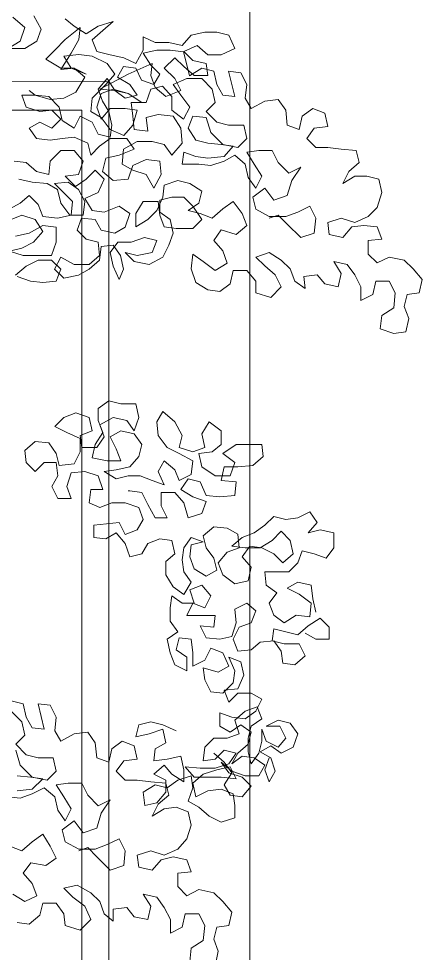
# Model space of a CAD drawing. Header units: metres. Extents: x 14 to 155, y 0 to 125.
# Drawn here: x 47.526 to 47.956, y 65.49 to 66.487 of the extents above; entities that cross this region are included whole.
import ezdxf

# ---------------------------------------------------------------- set-up
doc = ezdxf.new("R2010")
doc.units = ezdxf.units.M
doc.layers.add('PDF3_Geometry', color=9, linetype='Continuous', true_color=0x808080)
doc.layers.add('PDF_Geometry', color=7, linetype='Continuous', true_color=0xc0c0c0)

msp = doc.modelspace()

# ---------------------------------------------------------------- linework, layer by layer
at = {"layer": 'PDF3_Geometry', "color": 0, "lineweight": 5}
for points in [[(45.51893, 66.56884), (47.77222, 66.56893), (47.7723, 64.31883), (45.51902, 64.31875)], [(45.66932, 66.41997), (47.62175, 66.42004), (47.62182, 64.46921), (45.6694, 64.46913)]]:
    msp.add_lwpolyline(points, close=True, dxfattribs=at)
at = {"layer": 'PDF3_Geometry', "color": 0, "lineweight": 0}
msp.add_lwpolyline([(45.6981, 66.38959), (47.59297, 66.38966), (47.59304, 64.49968), (45.69818, 64.4996)], close=True, dxfattribs=at)
msp.add_lwpolyline([(47.76576, 66.37364), (47.76895, 66.3592)], dxfattribs=at)
at = {"layer": 'PDF_Geometry', "color": 0, "lineweight": 0}
for points in [[(47.51937, 66.48885), (47.53221, 66.4777), (47.52743, 66.46326), (47.51459, 66.45529), (47.53221, 66.45529), (47.54496, 66.46326), (47.54974, 66.4761), (47.54177, 66.49045)], [(47.57543, 66.48726), (47.585, 66.47929), (47.59784, 66.47123), (47.61059, 66.47929), (47.62662, 66.48408), (47.61537, 66.47451), (47.60422, 66.46486), (47.609, 66.45211), (47.62344, 66.44882), (47.63778, 66.44564), (47.65062, 66.43926), (47.65859, 66.4537), (47.65859, 66.46805), (47.67144, 66.46167), (47.68578, 66.46167), (47.70022, 66.45848), (47.70978, 66.46964), (47.72422, 66.47292), (47.73706, 66.47292), (47.74982, 66.46964), (47.75619, 66.4553), (47.74185, 66.44883), (47.72741, 66.44883), (47.71625, 66.45848), (47.70181, 66.45211), (47.71147, 66.44245), (47.72582, 66.43927), (47.72741, 66.42652), (47.71307, 66.42651), (47.70181, 66.43608), (47.69225, 66.44564), (47.681, 66.43448), (47.69225, 66.42323), (47.69863, 66.41048), (47.6826, 66.40411), (47.67144, 66.41367), (47.66666, 66.42651), (47.66825, 66.43926), (47.64266, 66.42811), (47.61219, 66.41207), (47.62822, 66.41048), (47.64266, 66.40729), (47.657, 66.39764), (47.64266, 66.40729), (47.62662, 66.41207), (47.61378, 66.40729), (47.609, 66.39285), (47.61378, 66.3801), (47.62344, 66.39126), (47.63938, 66.39126), (47.65222, 66.38967), (47.64744, 66.37363)], [(47.64735, 66.37363), (47.63778, 66.36248), (47.62334, 66.36885), (47.61378, 66.3817), (47.60253, 66.38807), (47.60422, 66.40251), (47.61856, 66.41695), (47.62822, 66.42811), (47.62015, 66.43936), (47.60422, 66.44732), (47.58978, 66.44892), (47.57375, 66.44732), (47.58181, 66.43448), (47.59775, 66.4281), (47.585, 66.43448), (47.57056, 66.43288), (47.58181, 66.45051), (47.58978, 66.46495), (47.59137, 66.4777), (47.57534, 66.46495), (47.56418, 66.4537), (47.55453, 66.44413), (47.57056, 66.43448), (47.585, 66.43448), (47.59615, 66.42492), (47.58659, 66.40888), (47.57375, 66.40251), (47.5594, 66.40091), (47.54337, 66.40569), (47.537, 66.41048)], [(47.81217, 66.37364), (47.81057, 66.38967), (47.8026, 66.40083), (47.78816, 66.39923), (47.77373, 66.39127), (47.76735, 66.40242), (47.76894, 66.41686), (47.76257, 66.42961), (47.74972, 66.4313), (47.75619, 66.40402), (47.74335, 66.40561), (47.73697, 66.41686), (47.73378, 66.4313), (47.72094, 66.43448), (47.7081, 66.42642), (47.70491, 66.43926), (47.70172, 66.45202), (47.68738, 66.45361), (47.67294, 66.45361), (47.6585, 66.45042), (47.66656, 66.43767), (47.67613, 66.42801), (47.66975, 66.41686), (47.65691, 66.42164), (47.65053, 66.43448), (47.63769, 66.43607), (47.63131, 66.42482), (47.64416, 66.41686), (47.65213, 66.40561), (47.63928, 66.40242), (47.62812, 66.41048), (47.62015, 66.42323), (47.6105, 66.41207), (47.61528, 66.39923), (47.62175, 66.38807), (47.62494, 66.37363), (47.62334, 66.36079)], [(47.69057, 66.38329), (47.67453, 66.38489), (47.66178, 66.3817), (47.66338, 66.36726), (47.64894, 66.36885), (47.64735, 66.38329), (47.64575, 66.39773), (47.66178, 66.39773), (47.66656, 66.41207), (47.67931, 66.41526), (47.68897, 66.40411), (47.68897, 66.38967), (47.70172, 66.38011), (47.70819, 66.39286), (47.69853, 66.4057), (47.69056, 66.41686), (47.705, 66.42333), (47.72094, 66.42333), (47.73219, 66.41208), (47.73538, 66.39773), (47.72572, 66.38808), (47.73697, 66.37692), (47.74972, 66.37373), (47.76576, 66.37373)], [(47.59137, 66.38329), (47.585, 66.37044), (47.57215, 66.37851), (47.56897, 66.39295), (47.55772, 66.4041), (47.54337, 66.40569), (47.52893, 66.40569), (47.53371, 66.39294), (47.54815, 66.38807), (47.561, 66.38976), (47.57056, 66.3801), (47.561, 66.37054), (47.54815, 66.37691), (47.537, 66.37054)], [(47.85539, 66.37205), (47.8522, 66.38649), (47.83935, 66.39127), (47.8282, 66.3833), (47.82501, 66.36886), (47.81217, 66.37373)], [(47.60412, 66.37682), (47.59128, 66.3832)], [(47.69863, 66.37045), (47.69066, 66.38329)], [(47.76904, 66.35929), (47.75948, 66.34973), (47.74344, 66.35292), (47.7306, 66.36567), (47.72582, 66.3817), (47.71138, 66.38329), (47.7066, 66.37045), (47.71457, 66.35761), (47.72741, 66.35442), (47.74185, 66.35282), (47.7546, 66.35123), (47.74504, 66.34007), (47.72741, 66.33848), (47.71457, 66.34007), (47.70182, 66.34485), (47.70022, 66.33201), (47.71776, 66.33201), (47.7306, 66.33042), (47.74504, 66.3352), (47.7562, 66.34167), (47.76745, 66.33201), (47.77063, 66.31767), (47.7786, 66.30642), (47.78498, 66.31926), (47.77701, 66.33201), (47.76904, 66.34486), (47.78179, 66.34645), (47.79623, 66.34645), (47.8026, 66.33361), (47.81385, 66.32245), (47.8266, 66.32883), (47.81704, 66.31448), (47.81226, 66.29845), (47.79782, 66.29367), (47.78826, 66.30642), (47.77542, 66.29686), (47.7786, 66.28401), (47.79304, 66.27604), (47.81067, 66.27604), (47.82342, 66.28082), (47.83626, 66.2872), (47.84264, 66.27445), (47.84105, 66.25842), (47.82661, 66.25364), (47.81226, 66.26807), (47.80261, 66.27764), (47.79304, 66.27445)], [(47.5369, 66.37044), (47.54487, 66.35919), (47.55931, 66.3576), (47.57216, 66.35919), (47.58491, 66.36088), (47.59934, 66.35441), (47.60253, 66.34166), (47.61209, 66.35123), (47.62334, 66.3592), (47.64097, 66.3592), (47.64894, 66.34804), (47.63291, 66.34166), (47.61856, 66.33848), (47.61528, 66.32404), (47.62653, 66.31448), (47.64257, 66.31607), (47.64735, 66.33041), (47.66169, 66.33688), (47.67613, 66.3352), (47.67772, 66.32085), (47.66976, 66.30641), (47.66169, 66.32085), (47.64735, 66.32563), (47.6361, 66.33201), (47.63769, 66.34804), (47.65213, 66.35601), (47.66816, 66.35601), (47.68091, 66.35282), (47.68897, 66.34167), (47.70013, 66.35442), (47.69854, 66.37045)], [(47.61059, 66.36407), (47.60422, 66.37691)], [(47.67622, 66.29366), (47.68907, 66.29685), (47.70182, 66.29685), (47.71148, 66.28729), (47.72104, 66.27285), (47.71148, 66.26329), (47.69385, 66.26329), (47.68101, 66.26488), (47.67623, 66.27763), (47.67463, 66.29207), (47.6586, 66.29207), (47.65063, 66.27922), (47.65063, 66.26488), (47.66338, 66.27285), (47.67304, 66.28251), (47.67941, 66.29685), (47.68101, 66.3097), (47.69544, 66.31448), (47.70819, 66.31129), (47.72104, 66.30323), (47.71785, 66.29048), (47.7066, 66.28251), (47.71945, 66.27923), (47.7322, 66.27445), (47.74345, 66.2841), (47.7546, 66.29207), (47.76426, 66.27923), (47.76904, 66.26648), (47.75789, 66.25682), (47.74185, 66.2617), (47.73389, 66.25045), (47.74345, 66.23929), (47.74823, 66.22644), (47.73548, 66.21848), (47.72264, 66.22804), (47.71148, 66.23601), (47.70979, 66.22007), (47.71467, 66.20563), (47.72742, 66.19766), (47.74026, 66.19607), (47.75142, 66.20404), (47.75461, 66.21848), (47.76904, 66.21848), (47.77861, 66.20723), (47.77861, 66.19448), (47.79464, 66.1896), (47.80589, 66.20085), (47.79942, 66.2137), (47.78826, 66.22326), (47.77861, 66.23282), (47.79304, 66.2377), (47.80589, 66.22963), (47.81545, 66.22007), (47.82023, 66.20723), (47.83149, 66.19926), (47.82989, 66.21201), (47.84424, 66.2137), (47.8523, 66.20404), (47.86664, 66.20085), (47.86983, 66.21529), (47.86186, 66.22804), (47.8763, 66.22486), (47.88427, 66.2137), (47.89064, 66.20086), (47.89064, 66.18642), (47.90349, 66.19289), (47.90668, 66.20723), (47.92111, 66.20723), (47.92749, 66.19448), (47.9259, 66.17845), (47.91305, 66.17048), (47.91146, 66.15604), (47.9259, 66.15126), (47.93865, 66.15286), (47.94193, 66.1672), (47.93705, 66.18004), (47.94024, 66.19289), (47.95308, 66.19448), (47.95627, 66.20883), (47.94671, 66.22008), (47.93705, 66.22964), (47.92111, 66.23283), (47.90827, 66.22645), (47.89871, 66.23601), (47.8987, 66.25045), (47.91305, 66.25205), (47.90827, 66.26489), (47.89383, 66.26648), (47.88108, 66.26489), (47.87152, 66.25364), (47.85708, 66.25683), (47.85548, 66.26967), (47.86983, 66.27445), (47.88427, 66.26967), (47.8987, 66.27605), (47.90827, 66.2857), (47.91305, 66.30164), (47.90986, 66.31608), (47.89711, 66.31927), (47.88426, 66.31927), (47.87151, 66.3113), (47.87789, 66.32405), (47.88904, 66.3337), (47.88586, 66.34646), (47.86982, 66.34805), (47.85548, 66.34964), (47.84264, 66.34964), (47.83307, 66.3593), (47.84104, 66.37045), (47.85548, 66.37205)], [(47.62334, 66.36088), (47.6105, 66.36407)], [(47.52087, 66.33519), (47.53372, 66.3336), (47.54487, 66.32403), (47.55772, 66.32075), (47.55931, 66.33519), (47.57056, 66.34644), (47.58491, 66.34644), (47.59456, 66.33519), (47.58969, 66.32076), (47.57534, 66.31916), (47.5865, 66.308), (47.59775, 66.31597), (47.60731, 66.32563), (47.61697, 66.31597), (47.6105, 66.30163), (47.59616, 66.29516), (47.60413, 66.28241), (47.61697, 66.28082), (47.63291, 66.28719), (47.64416, 66.27922), (47.63938, 66.26479), (47.62813, 66.25841), (47.61369, 66.2616), (47.60732, 66.27275), (47.59288, 66.27435), (47.5881, 66.2616), (47.59775, 66.25194), (47.6105, 66.24875), (47.6121, 66.23441), (47.60094, 66.22475), (47.58491, 66.22475), (47.57057, 66.23281), (47.5641, 66.21997), (47.57375, 66.21041), (47.58969, 66.21359), (47.60094, 66.21997), (47.6121, 66.22953), (47.61369, 66.24397), (47.62654, 66.24557), (47.63451, 66.23441), (47.63769, 66.21997), (47.63291, 66.20881), (47.62654, 66.22316), (47.62335, 66.2376), (47.63132, 66.24875), (47.64576, 66.24875), (47.6601, 66.25363), (47.67295, 66.25035), (47.66816, 66.2376), (47.65213, 66.23441), (47.63938, 66.2376), (47.64894, 66.22794), (47.66498, 66.22475), (47.67932, 66.23282), (47.68579, 66.24557), (47.69057, 66.25841), (47.68738, 66.27276), (47.67613, 66.28082), (47.67613, 66.29357)], [(47.51291, 66.28241), (47.52734, 66.29038), (47.53691, 66.29835), (47.54647, 66.28878), (47.55135, 66.27594), (47.56728, 66.27435), (47.58172, 66.27763), (47.58331, 66.29197), (47.56409, 66.31119), (47.57853, 66.31279), (47.58969, 66.30482), (47.59616, 66.29197), (47.59457, 66.27763), (47.58013, 66.27763), (47.57056, 66.29038), (47.56728, 66.30482), (47.55613, 66.31119), (47.54009, 66.31278), (47.52575, 66.31597)], [(47.51769, 66.27275), (47.52894, 66.27763), (47.54328, 66.27275), (47.55135, 66.26), (47.54169, 66.24875), (47.52894, 66.24237), (47.5161, 66.23919), (47.53053, 66.23441), (47.54488, 66.23441), (47.56091, 66.23441), (47.56569, 66.24875), (47.56569, 66.26478), (47.55135, 66.26638), (47.53691, 66.25841), (47.52247, 66.25522)], [(47.52416, 66.212), (47.5385, 66.20712), (47.55135, 66.20553), (47.56569, 66.20712), (47.57057, 66.21997), (47.56091, 66.22953), (47.54647, 66.22953), (47.53372, 66.22316), (47.52247, 66.21359)], [(47.84266, 65.85359), (47.83947, 65.86803), (47.83787, 65.88237), (47.82343, 65.88556), (47.81228, 65.87918), (47.82503, 65.87281), (47.83787, 65.86315), (47.83628, 65.84881), (47.82184, 65.8504), (47.80909, 65.84234), (47.79784, 65.8504), (47.79306, 65.86315), (47.80103, 65.8744), (47.78987, 65.88237), (47.78828, 65.89681), (47.80103, 65.89681), (47.81387, 65.89681), (47.82343, 65.90637), (47.82821, 65.91922), (47.84106, 65.91603), (47.8539, 65.91125), (47.86187, 65.9224), (47.86187, 65.93844), (47.84743, 65.94162), (47.83468, 65.93844), (47.84425, 65.94959), (47.83628, 65.96084), (47.82343, 65.95437), (47.81068, 65.95278), (47.79784, 65.95597), (47.78827, 65.9464), (47.77702, 65.93843), (47.76427, 65.93356), (47.75302, 65.92399), (47.76746, 65.9224), (47.7834, 65.9224), (47.79624, 65.93037), (47.80581, 65.94003), (47.81546, 65.93037), (47.81865, 65.91603), (47.8074, 65.90637), (47.79784, 65.91603), (47.78499, 65.9224), (47.77224, 65.924), (47.76427, 65.91284), (47.77384, 65.90159), (47.77065, 65.88715), (47.75621, 65.88396), (47.74346, 65.89362), (47.73859, 65.90637), (47.74824, 65.91762), (47.76099, 65.9224), (47.7594, 65.93684), (47.74824, 65.94321), (47.7338, 65.94481), (47.72265, 65.93524), (47.72583, 65.9224), (47.7338, 65.91124), (47.73699, 65.8984), (47.72584, 65.89202), (47.71299, 65.89999), (47.70821, 65.91284), (47.7098, 65.92559), (47.72265, 65.92877), (47.7098, 65.93356), (47.70183, 65.9224), (47.70024, 65.90955), (47.70183, 65.8968), (47.7098, 65.88555), (47.70184, 65.87271), (47.69059, 65.88077), (47.68262, 65.89352), (47.68261, 65.90796), (47.69218, 65.91593), (47.68899, 65.93037), (47.67624, 65.93196), (47.66339, 65.92718), (47.65702, 65.91593), (47.64418, 65.91274), (47.63939, 65.92718), (47.62983, 65.93833), (47.61858, 65.93196), (47.60574, 65.93355), (47.60574, 65.9464), (47.63302, 65.94958), (47.63939, 65.93674), (47.65214, 65.94152), (47.65861, 65.95277), (47.65383, 65.96552), (47.63939, 65.9704), (47.62495, 65.9704), (47.6122, 65.96552), (47.60095, 65.9704), (47.60255, 65.98474), (47.61539, 65.98474), (47.61061, 65.99918), (47.59617, 66.00396), (47.58173, 66.00237), (47.57695, 65.98793), (47.58173, 65.97518), (47.56739, 65.97518), (47.56101, 65.98793), (47.56739, 65.99918), (47.56579, 66.01362), (47.55295, 66.01362), (47.54339, 66.00396), (47.53373, 66.01361), (47.53214, 66.02637), (47.54339, 66.03602), (47.55773, 66.03434), (47.56579, 66.02318), (47.56898, 66.01033), (47.58501, 66.01193), (47.59139, 66.02477), (47.59139, 66.03921), (47.57695, 66.04559), (47.5642, 66.05196), (47.57376, 66.06162), (47.5866, 66.0664), (47.60095, 66.06162), (47.60414, 66.04718), (47.59139, 66.0424), (47.59298, 66.02956), (47.60901, 66.02956), (47.61698, 66.04081), (47.6122, 66.05356), (47.62654, 66.06162), (47.64098, 66.05843), (47.64895, 66.04718), (47.65383, 66.06162), (47.65054, 66.07597), (47.63461, 66.07597), (47.62176, 66.07915), (47.61061, 66.07118), (47.61061, 66.05843), (47.61539, 66.04559), (47.60742, 66.03274), (47.60414, 66.0184), (47.62017, 66.01521), (47.63461, 66.01521), (47.62983, 66.02796), (47.62336, 66.04081), (47.63461, 66.04718), (47.64895, 66.044), (47.65702, 66.03275), (47.65383, 66.01999), (47.64417, 66.00874), (47.62983, 66.00556), (47.61698, 66.00396), (47.62983, 65.99599), (47.64258, 65.99918), (47.65542, 65.99918), (47.66817, 65.9944), (47.68102, 65.98962), (47.67455, 66.00396), (47.68102, 66.01521), (47.69217, 66.00556), (47.69696, 65.9944), (47.7098, 66.00078), (47.71139, 66.01522), (47.69695, 66.02318), (47.6842, 66.02956), (47.67455, 66.0424), (47.67295, 66.05675), (47.67942, 66.068), (47.69217, 66.05675), (47.70024, 66.0424), (47.69695, 66.02956), (47.71139, 66.02478), (47.72424, 66.02956), (47.72105, 66.044), (47.72902, 66.05675), (47.74177, 66.04719), (47.74177, 66.03275), (47.73221, 66.02478), (47.71777, 66.02318), (47.72105, 66.00875), (47.73539, 65.99918), (47.75143, 65.99919), (47.75621, 66.01362), (47.74336, 66.02319), (47.7578, 66.03275), (47.77065, 66.03275), (47.78499, 66.03275), (47.78658, 66.02), (47.77543, 66.01034), (47.7594, 66.00875), (47.74505, 66.00875), (47.74177, 65.9944), (47.7578, 65.99281), (47.75621, 65.97837), (47.74018, 65.97678), (47.72583, 65.97837), (47.71936, 65.99281), (47.70661, 65.996), (47.69864, 65.98474), (47.71139, 65.97678), (47.72583, 65.972), (47.72105, 65.95915), (47.70661, 65.95437), (47.70183, 65.9704), (47.69217, 65.98156), (47.67783, 65.98156), (47.67783, 65.96721), (47.68421, 65.95437), (47.67136, 65.95437), (47.66339, 65.96881), (47.65702, 65.98156), (47.64417, 65.98315), (47.64258, 65.98315)], [(47.73381, 65.70311), (47.74506, 65.69355), (47.75303, 65.6823), (47.74506, 65.66955), (47.75144, 65.6583), (47.76419, 65.6567), (47.77385, 65.66786), (47.76419, 65.67752), (47.74985, 65.6823), (47.74178, 65.69355), (47.75303, 65.68389), (47.76738, 65.67911), (47.78182, 65.67911), (47.78819, 65.69027), (47.77703, 65.69833), (47.76419, 65.69992), (47.75303, 65.69186), (47.75941, 65.70311), (47.77066, 65.71267), (47.77384, 65.72552), (47.76259, 65.73349), (47.75144, 65.72552), (47.74019, 65.73189), (47.74019, 65.74633), (47.75303, 65.74155), (47.76737, 65.73996), (47.77863, 65.74793), (47.785, 65.76077), (47.77384, 65.76714), (47.7594, 65.76714), (47.74984, 65.75749), (47.74506, 65.77033), (47.7594, 65.77193), (47.76578, 65.78636), (47.76259, 65.80071), (47.74984, 65.80549), (47.75622, 65.79115), (47.75462, 65.7783), (47.74337, 65.76714), (47.73062, 65.76874), (47.72425, 65.78149), (47.72265, 65.79433), (47.73859, 65.78955), (47.74984, 65.79593), (47.74337, 65.81036), (47.73062, 65.81515), (47.72425, 65.8023), (47.7114, 65.79592), (47.7114, 65.81036), (47.70981, 65.82471), (47.69696, 65.8263), (47.69378, 65.81355), (47.70503, 65.80549), (47.70503, 65.79114), (47.69218, 65.79752), (47.6874, 65.81036), (47.68421, 65.82471), (47.69537, 65.83277), (47.6874, 65.84393), (47.6874, 65.85836), (47.68899, 65.87111), (47.70024, 65.86315), (47.71299, 65.86315), (47.70821, 65.87758), (47.72096, 65.88237), (47.73062, 65.87112), (47.72424, 65.85837), (47.7114, 65.86315), (47.70502, 65.8503), (47.7354, 65.8503), (47.73381, 65.83755), (47.71937, 65.83915), (47.72584, 65.8263), (47.74018, 65.82471), (47.75303, 65.8279), (47.75781, 65.84233), (47.75621, 65.85677), (47.76906, 65.86315), (47.77862, 65.85518), (47.77384, 65.84234), (47.761, 65.83755), (47.75462, 65.82471), (47.7594, 65.81196), (47.77384, 65.81355), (47.7834, 65.82152), (47.79784, 65.82312), (47.80581, 65.81196), (47.80741, 65.79912), (47.82025, 65.79752), (47.83141, 65.80718), (47.82503, 65.81993), (47.809, 65.81993), (47.79625, 65.82312), (47.79784, 65.83596), (47.82344, 65.82959), (47.83459, 65.83915), (47.84744, 65.84712), (47.857, 65.83756), (47.857, 65.82471), (47.84266, 65.82471), (47.83141, 65.83118)], [(47.73551, 65.47744), (47.7387, 65.49188), (47.73391, 65.50463), (47.7371, 65.51748), (47.74985, 65.51907), (47.75304, 65.53351), (47.74348, 65.54467), (47.73391, 65.55423), (47.71788, 65.55751), (47.70504, 65.55104), (47.69547, 65.5607), (47.69547, 65.57504), (47.70982, 65.57663), (47.70503, 65.58948), (47.69069, 65.59267), (47.67785, 65.58948), (47.66828, 65.57832), (47.65384, 65.58151), (47.65225, 65.59426), (47.66669, 65.59904), (47.68103, 65.59426), (47.69547, 65.60063), (47.70503, 65.61189), (47.70981, 65.62632), (47.70663, 65.64067), (47.69388, 65.64545), (47.68103, 65.64385), (47.66828, 65.63588), (47.67466, 65.64873), (47.68581, 65.65829), (47.68262, 65.67114), (47.66669, 65.67273), (47.65225, 65.67432), (47.6394, 65.67432), (47.62984, 65.68389), (47.63781, 65.69514), (47.65225, 65.69673), (47.64906, 65.71107), (47.63621, 65.71595), (47.62506, 65.70789), (47.62187, 65.69354), (47.60903, 65.69832), (47.60743, 65.71426), (47.59946, 65.72551), (47.58502, 65.72392), (47.57059, 65.71595), (47.56421, 65.7271), (47.5658, 65.74154), (47.55943, 65.75429), (47.54658, 65.75589), (47.55305, 65.7287), (47.54021, 65.73029), (47.53383, 65.74154), (47.53065, 65.75588), (47.5178, 65.75907)], [(47.69378, 65.72711), (47.67934, 65.73348), (47.66659, 65.73667), (47.65375, 65.73348), (47.65056, 65.72073), (47.665, 65.72392), (47.67934, 65.7287), (47.68253, 65.71426), (47.67137, 65.70789), (47.66978, 65.69514), (47.68422, 65.69673), (47.69856, 65.69992), (47.70175, 65.68548), (47.70175, 65.67273), (47.689, 65.6807), (47.68094, 65.69026), (47.66978, 65.6807), (47.68253, 65.67432), (47.68253, 65.66148), (47.67297, 65.65032), (47.66022, 65.64714), (47.65853, 65.66148), (47.67137, 65.66945), (47.68422, 65.66626), (47.69537, 65.67433), (47.70981, 65.67911), (47.71141, 65.66626), (47.70663, 65.65192), (47.71778, 65.64545), (47.72903, 65.63589), (47.74178, 65.62951), (47.75622, 65.63429), (47.75622, 65.64714), (47.75463, 65.65989), (47.74178, 65.66467), (47.72734, 65.66308), (47.71459, 65.6567), (47.71141, 65.67114), (47.72256, 65.6807), (47.737, 65.68548), (47.75144, 65.68867), (47.75781, 65.67592), (47.74178, 65.67751), (47.713, 65.67751), (47.70334, 65.68867), (47.71937, 65.68708), (47.73541, 65.68708), (47.74975, 65.69186), (47.75781, 65.70311), (47.74497, 65.7063), (47.73541, 65.69673), (47.72256, 65.69514), (47.72416, 65.70948), (47.73381, 65.71914), (47.74816, 65.71914), (47.761, 65.72392), (47.75622, 65.73827), (47.76737, 65.74792), (47.78022, 65.75271), (47.785, 65.73996), (47.77375, 65.73189), (47.77056, 65.71914), (47.77056, 65.7047), (47.77375, 65.69186), (47.78181, 65.70311), (47.785, 65.71596), (47.785, 65.72871), (47.78978, 65.71596), (47.80263, 65.70949), (47.8106, 65.71914), (47.80422, 65.73189), (47.78978, 65.73189), (47.80263, 65.73827), (47.81538, 65.73508), (47.82344, 65.72393), (47.81857, 65.70949), (47.80582, 65.70311), (47.79456, 65.71108), (47.78341, 65.7047), (47.79457, 65.69833), (47.79944, 65.68389), (47.79297, 65.67274), (47.78819, 65.68549), (47.79297, 65.69833)], [(47.5178, 65.74792), (47.52905, 65.73667), (47.53224, 65.72232), (47.52258, 65.71266), (47.53384, 65.70151), (47.54659, 65.69832), (47.56262, 65.69832), (47.56581, 65.68388), (47.55624, 65.67432), (47.54021, 65.67751), (47.52746, 65.69026), (47.52258, 65.70629)], [(47.51462, 65.65669), (47.52746, 65.6551), (47.54021, 65.65988), (47.55306, 65.66626), (47.56421, 65.65669), (47.5674, 65.64226), (47.57546, 65.6311), (47.58184, 65.64385), (47.57387, 65.65669), (47.56581, 65.66944), (47.57865, 65.67113), (47.593, 65.67113), (47.59946, 65.65829), (47.61062, 65.64713), (47.62347, 65.65351), (47.61381, 65.63907), (47.60903, 65.62304), (47.59459, 65.61826), (47.58503, 65.6311), (47.57218, 65.62144), (47.57547, 65.60869), (47.58981, 65.60063), (47.60744, 65.60063), (47.62028, 65.60551), (47.63303, 65.61188), (47.63941, 65.59904), (47.63781, 65.5831), (47.62347, 65.57832), (47.60903, 65.59266), (47.59947, 65.60232), (47.58981, 65.59904)], [(47.52418, 65.6791), (47.53862, 65.67751), (47.55146, 65.67591), (47.54021, 65.66466), (47.52418, 65.66307)], [(47.51621, 65.60391), (47.52906, 65.59903), (47.54021, 65.60869), (47.55146, 65.61666), (47.55943, 65.60391), (47.56581, 65.59107), (47.55465, 65.5831), (47.53862, 65.58628), (47.53065, 65.57503), (47.54022, 65.56388), (47.545, 65.55103), (47.53225, 65.54466), (47.5194, 65.55263)], [(47.52419, 65.52225), (47.53703, 65.52066), (47.54819, 65.53022), (47.55147, 65.54306), (47.56581, 65.54306), (47.57387, 65.53181), (47.57547, 65.51906), (47.59141, 65.51428), (47.60266, 65.52544), (47.59628, 65.53988), (47.58344, 65.54944), (47.57387, 65.5591), (47.58822, 65.56228), (47.60266, 65.55422), (47.61222, 65.54466), (47.617, 65.53182), (47.62666, 65.52385), (47.62666, 65.53669), (47.6411, 65.53829), (47.64907, 65.52863), (47.66341, 65.52544), (47.66669, 65.53988), (47.65863, 65.55263), (47.67307, 65.54944), (47.68104, 65.53829), (47.6875, 65.52544), (47.68751, 65.5111), (47.70026, 65.51747), (47.70344, 65.53182), (47.71788, 65.53182), (47.72426, 65.51907), (47.72266, 65.50304), (47.70982, 65.49507), (47.70823, 65.48063)]]:
    msp.add_lwpolyline(points, dxfattribs=at)

doc.saveas('drawing.dxf')
